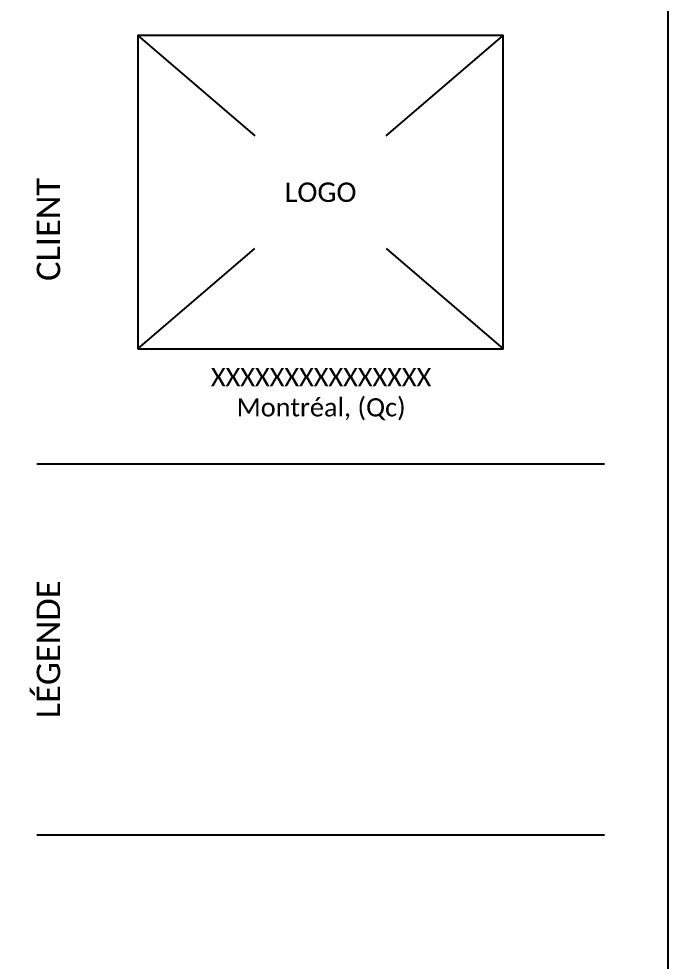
# Paper-space layout 'LEDGER-IMPERIAL' of a CAD drawing. Header units: inches. Extents: x -0.7 to 23.8, y 0.7 to 11.7.
# Drawn here: x 14.178 to 16.299, y 6.232 to 9.31 of the extents above; entities that cross this region are included whole.
import ezdxf
from ezdxf.enums import TextEntityAlignment as Align

# ---------------------------------------------------------------- set-up
doc = ezdxf.new("R2010")
doc.units = ezdxf.units.IN
doc.header["$LTSCALE"] = 25
doc.header["$MEASUREMENT"] = 0
doc.layers.add('CARTOUCHE', color=7, linetype='Continuous')
doc.styles.add('Cartouche', font='calibri.ttf')
doc.styles.get("Standard").update_dxf_attribs({"font": 'stylu.ttf'})

psp = doc.layouts.new('LEDGER-IMPERIAL')

# ---------------------------------------------------------------- linework, layer by layer
at = {"layer": 'CARTOUCHE'}
for p, q in [((14.23657889522986, 7.856331361186056), (16.0904315456377, 7.856331361186056)), ((14.23657889522986, 6.645013347231888), (16.0904315456377, 6.645013347231888))]:
    psp.add_line(p, q, dxfattribs=at)
at = {"layer": 'Defpoints'}
for p, q in [((14.56675853072156, 9.256031498931868), (14.94921886547766, 8.927890059606053)), ((15.37779157539159, 8.927890059606053), (15.76025191014775, 9.256031498931868)), ((14.56675853072156, 8.232043911825699), (14.94921886547766, 8.560185351151514)), ((15.37779157539159, 8.560185351151514), (15.76025191014775, 8.232043911825699))]:
    psp.add_line(p, q, dxfattribs=at)
for points in [[(-0.7013715232737212, 0.6678915915518562), (16.29862848704377, 0.6678915915518562), (16.29862848704377, 11.66789159155184), (-0.7013715232737212, 11.66789159155184)], [(14.56675853072156, 8.232043911825699), (15.76025191014775, 8.232043911825699), (15.76025191014775, 9.256031498931868), (14.56675853072156, 9.256031498931868)]]:
    psp.add_lwpolyline(points, close=True, dxfattribs=at)

# ---------------------------------------------------------------- texts
at = {"layer": 'CARTOUCHE', "style": 'Cartouche'}
for s, p in [('CLIENT', (14.2365788952303, 8.622618391270167)), ('LÉGENDE', (14.23657889523067, 7.250672354208977))]:
    psp.add_text(s, height=0.07642427049559887, rotation=90, dxfattribs=at).set_placement(p, align=Align.TOP_CENTER)
at = {"layer": 'CARTOUCHE', "insert": (15.16523455932452, 8.084277939335266), "char_height": 0.05930278119559126, "width": 1.948180643917011, "attachment_point": 5}
psp.add_mtext('{\\fCalibri|b0|i0|c0|p34;XXXXXXXXXXXXXXX \\PMontréal, (Qc)}', dxfattribs=at)
at = {"layer": 'Defpoints', "style": 'Cartouche'}
psp.add_text('LOGO', height=0.06330039052356803, dxfattribs=at).set_placement((15.16350522043466, 8.744037705378792), align=Align.MIDDLE_CENTER)

doc.saveas('drawing.dxf')
